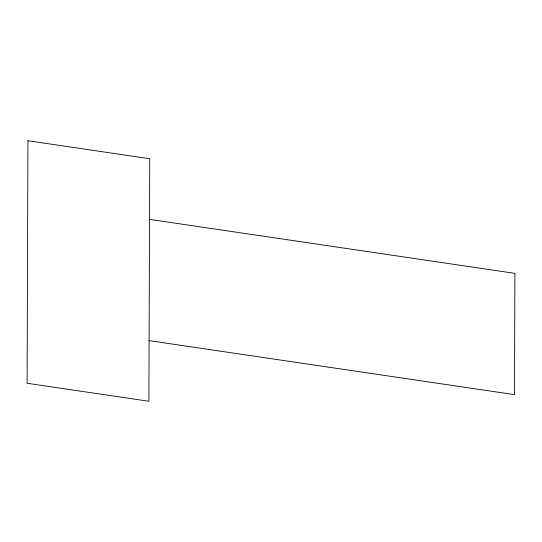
<?xml version="1.0" encoding="UTF-8"?>
<svg xmlns="http://www.w3.org/2000/svg" width="542" height="542" viewBox="0 0 542 542"><rect width="100%" height="100%" fill="white"/><g stroke="black" fill="none" stroke-linecap="round" stroke-linejoin="round"><path stroke-width="0.81" d="M149.524 219.368L514.9 273.364L514.48 394.63L149.104 340.633M27.947 140.737L27.1 383.262L148.894 401.263L149.741 158.738L27.947 140.737"/></g></svg>
